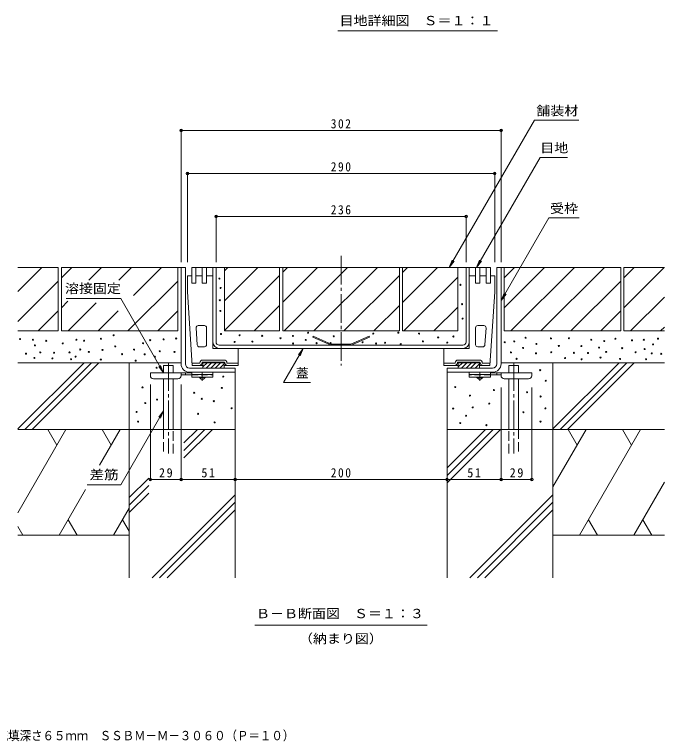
# Model space of a CAD drawing. Units: millimetres at full size, sheet at 1:3. Extents: x -1128 to 1149, y -823 to 816.
# Drawn here: x 484 to 1098, y -811 to -124 of the extents above; entities that cross this region are included whole.
import ezdxf
from ezdxf.enums import TextEntityAlignment as Align

# ---------------------------------------------------------------- set-up
doc = ezdxf.new("R2010")
doc.units = ezdxf.units.MM
doc.header["$LTSCALE"] = 3
doc.header["$PDMODE"] = 32
doc.header["$PDSIZE"] = 2.4
for name, pattern in [('CHAIN1', [8, 5, -1, 1, -1]), ('CHAIN2', [12, 9, -1, 1, -1]), ('DASHED1', [1.8, 1.2, -0.6]), ('DASHED2', [3, 2, -1]), ('DASHED3', [4, 3, -1])]:
    doc.linetypes.add(name, pattern=pattern)
for name, color, linetype, lineweight in [('4-0_Yobi_3', 7, 'CHAIN2', 18), ('4-1_ADD_LINE', 2, 'Continuous', 18), ('4-2_034.ブース・パー', 3, 'Continuous', 18), ('4-3_035.見え掛り線・', 4, 'Continuous', 18), ('4-4_036.下り天井', 7, 'Continuous', 18), ('4-5_037.床下小梁', 7, 'Continuous', 18), ('4-6_038.断熱材ライン', 6, 'Continuous', 18), ('4-9_041.タオル掛け・', 4, 'Continuous', 18), ('4-A_042.床・壁打込物', 6, 'Continuous', 18), ('4-E_047.手摺', 7, 'Continuous', 18), ('F-5_F-5ﾚｲﾔ', 2, 'Continuous', 18)]:
    doc.layers.add(name, color=color, linetype=linetype, lineweight=lineweight)
doc.styles.add('ＭＳ ゴシック', font='')
doc.styles.get('ＭＳ ゴシック').set_extended_font_data('MS Gothic')

msp = doc.modelspace()

# ---------------------------------------------------------------- linework, layer by layer
at = {"layer": '4-0_Yobi_3'}
msp.add_line((792.507, -352.322), (792.507, -455.833), dxfattribs=at)
at = {"layer": '4-1_ADD_LINE'}
for p, q in [((645.507, -363.12), (641.507, -363.12)), ((641.507, -454.12), (641.507, -363.12)), ((645.507, -454.119), (645.507, -363.12)), ((939.507, -363.12), (943.507, -363.12)), ((939.507, -454.119), (939.507, -363.12)), ((943.507, -454.12), (943.507, -363.12)), ((649.507, -458.119), (692.507, -458.119)), ((935.507, -458.119), (892.507, -458.119)), ((892.507, -462.12), (892.507, -458.119)), ((935.507, -462.12), (892.507, -462.12))]:
    msp.add_line(p, q, dxfattribs=at)
msp.add_lwpolyline([(649.507, -462.12), (692.507, -462.12), (692.507, -458.119)], dxfattribs=at)
for centre, radius, start, end in [((649.507, -454.12), 8, 180, 270), ((649.507, -454.119), 4, 180, 270), ((935.507, -454.119), 4, 270, 0), ((935.507, -454.12), 8, 270, 0)]:
    msp.add_arc(centre, radius, start, end, dxfattribs=at)
at = {"layer": '4-2_034.ブース・パー'}
for p, q in [((651.507, -363.119), (933.507, -363.119)), ((671.507, -371.119), (671.507, -363.119)), ((674.507, -433.619), (674.507, -363.119)), ((910.507, -433.619), (910.507, -363.119)), ((913.507, -371.119), (913.507, -363.119)), ((783.065, -436.619), (765.754, -429.035)), ((801.948, -436.619), (819.259, -429.035)), ((677.507, -436.619), (907.507, -436.619)), ((783.275, -435.619), (801.739, -435.619)), ((677.507, -439.619), (907.507, -439.619))]:
    msp.add_line(p, q, dxfattribs=at)
at = {"layer": '4-2_034.ブース・パー', "linetype": 'DASHED1'}
for p, q in [((671.507, -433.619), (671.507, -371.119)), ((913.507, -433.619), (913.507, -371.119))]:
    msp.add_line(p, q, dxfattribs=at)
at = {"layer": '4-2_034.ブース・パー'}
for points in [[(783.275, -435.619), (766.156, -428.119), (765.754, -429.035)], [(801.739, -435.619), (818.858, -428.119), (819.259, -429.035)]]:
    msp.add_lwpolyline(points, dxfattribs=at)
for centre, radius, start, end in [((677.507, -433.619), 6, 180, 270), ((677.507, -433.619), 3, 180, 270), ((907.507, -433.619), 6, 270, 0), ((907.507, -433.619), 3, 270, 0)]:
    msp.add_arc(centre, radius, start, end, dxfattribs=at)
at = {"layer": '4-3_035.見え掛り線・'}
for p, q in [((672.507, -363.119), (651.507, -363.119)), ((912.507, -363.119), (933.507, -363.119)), ((647.507, -386.119), (647.507, -371.119)), ((651.507, -371.119), (647.507, -371.119)), ((651.507, -378.119), (651.507, -371.119)), ((661.507, -378.119), (661.507, -371.119)), ((665.507, -371.119), (665.507, -378.119)), ((667.507, -371.119), (665.507, -371.119)), ((671.507, -371.119), (667.507, -371.119)), ((671.507, -439.619), (671.507, -371.119)), ((917.507, -371.119), (919.507, -371.119)), ((919.507, -371.119), (919.507, -378.119)), ((923.507, -378.119), (923.507, -371.119)), ((923.507, -371.119), (929.507, -371.119)), ((929.507, -371.119), (929.507, -378.119)), ((937.507, -386.119), (937.507, -371.119)), ((651.507, -378.119), (655.507, -378.119)), ((661.507, -378.119), (665.507, -378.119)), ((923.507, -378.119), (919.507, -378.119)), ((933.507, -378.119), (929.507, -378.119)), ((647.507, -386.119), (652.007, -455.619)), ((937.507, -386.119), (933.007, -455.619)), ((657.725, -418.12), (663.507, -418.12)), ((921.507, -418.12), (927.288, -418.12)), ((656.765, -436.249), (655.729, -420.249)), ((665.507, -436.12), (665.507, -420.12)), ((919.507, -420.12), (919.507, -436.12)), ((929.284, -420.249), (928.248, -436.249)), ((663.507, -438.12), (658.761, -438.12)), ((926.253, -438.12), (921.507, -438.12)), ((671.507, -439.619), (695.507, -439.619)), ((695.507, -455.619), (695.507, -439.619)), ((913.507, -439.619), (889.507, -439.619)), ((682.257, -450.619), (661.757, -450.619)), ((682.257, -452.619), (661.757, -452.619)), ((662.007, -452.619), (662.007, -458.119)), ((662.007, -452.719), (682.007, -452.719)), ((662.007, -452.819), (682.007, -452.819)), ((662.007, -452.919), (682.007, -452.919)), ((662.007, -453.019), (682.007, -453.019)), ((682.007, -452.619), (682.007, -458.119)), ((902.757, -450.619), (923.257, -450.619)), ((902.757, -452.619), (923.257, -452.619)), ((903.007, -452.619), (903.007, -458.119)), ((923.007, -452.719), (903.007, -452.719)), ((923.007, -452.819), (903.007, -452.819)), ((923.007, -452.919), (903.007, -452.919)), ((923.007, -453.019), (903.007, -453.019)), ((923.007, -452.619), (923.007, -458.119)), ((658.757, -453.619), (652.007, -453.619)), ((652.007, -455.619), (652.007, -453.619)), ((658.757, -455.619), (652.007, -455.619)), ((658.757, -455.619), (662.007, -455.619)), ((662.007, -453.119), (682.007, -453.119)), ((666.05, -453.119), (662.007, -457.163)), ((682.007, -458.119), (662.007, -458.119)), ((670.293, -453.119), (665.293, -458.119)), ((674.535, -453.119), (669.535, -458.119)), ((678.778, -453.119), (673.778, -458.119)), ((682.007, -454.133), (678.021, -458.119)), ((682.007, -455.619), (695.507, -455.619)), ((685.257, -453.619), (695.507, -453.619)), ((899.757, -453.619), (889.507, -453.619)), ((907.05, -453.119), (903.007, -457.163)), ((923.007, -453.119), (903.007, -453.119)), ((903.007, -458.119), (923.007, -458.119)), ((911.293, -453.119), (906.293, -458.119)), ((915.535, -453.119), (910.535, -458.119)), ((919.778, -453.119), (914.778, -458.119)), ((923.007, -454.133), (919.021, -458.119)), ((926.257, -455.619), (923.007, -455.619)), ((926.257, -453.619), (933.007, -453.619)), ((926.257, -455.619), (933.007, -455.619)), ((933.007, -455.619), (933.007, -453.619))]:
    msp.add_line(p, q, dxfattribs=at)
for points in [[(661.507, -371.119), (655.507, -371.119), (655.507, -378.119)], [(913.507, -439.619), (913.507, -371.119), (917.507, -371.119)], [(933.507, -378.119), (933.507, -371.119), (937.507, -371.119)], [(903.007, -455.619), (889.507, -455.619), (889.507, -439.619)]]:
    msp.add_lwpolyline(points, dxfattribs=at)
for centre, radius, start, end in [((657.725, -420.12), 2, 90, 183.7046), ((663.507, -420.12), 2, 0, 90), ((921.507, -420.12), 2, 90, 180), ((927.288, -420.12), 2, 356.2954, 90), ((658.761, -436.12), 2, 183.7046, 270), ((663.507, -436.12), 2, 270, 0), ((921.507, -436.12), 2, 180, 270), ((926.253, -436.12), 2, 270, 356.2954), ((661.757, -453.119), 2.5, 90, 180), ((661.757, -453.119), 0.5, 90, 180), ((682.257, -453.119), 2.5, 0, 90), ((682.257, -453.119), 0.5, 0, 90), ((902.757, -453.119), 2.5, 90, 180), ((902.757, -453.119), 0.5, 90, 180), ((923.257, -453.119), 2.5, 0, 90), ((923.257, -453.119), 0.5, 0, 90), ((658.757, -453.119), 2.5, 270, 0), ((658.757, -453.119), 0.5, 270, 0), ((685.257, -453.119), 2.5, 180, 270), ((685.257, -453.119), 0.5, 180, 270), ((899.757, -453.119), 0.5, 270, 0), ((899.757, -453.119), 2.5, 270, 0), ((926.257, -453.119), 2.5, 180, 270), ((926.257, -453.119), 0.5, 180, 270)]:
    msp.add_arc(centre, radius, start, end, dxfattribs=at)
at = {"layer": '4-4_036.下り天井'}
for p, q in [((641.507, -232.861), (641.507, -358.12)), ((943.507, -232.861), (943.507, -358.12)), ((641.507, -233.761), (943.507, -233.761)), ((647.507, -273.497), (647.507, -358.12)), ((937.507, -274.397), (647.507, -274.397)), ((937.507, -273.497), (937.507, -358.12)), ((674.507, -314.08), (674.507, -358.12)), ((674.507, -314.98), (910.507, -314.98)), ((910.507, -314.08), (910.507, -358.12)), ((612.507, -564.267), (612.507, -473.619)), ((641.507, -564.267), (641.507, -473.619)), ((692.507, -564.267), (692.507, -467.12)), ((892.507, -564.267), (892.507, -467.12)), ((943.507, -564.267), (943.507, -476.419)), ((972.507, -564.267), (972.507, -476.419)), ((612.507, -563.367), (641.507, -563.367)), ((641.507, -563.367), (692.507, -563.367)), ((692.507, -563.367), (892.507, -563.367)), ((892.507, -563.367), (943.507, -563.367)), ((943.507, -563.367), (972.507, -563.367))]:
    msp.add_line(p, q, dxfattribs=at)
for p in [(641.507, -233.761), (943.507, -233.761), (647.507, -274.397), (937.507, -274.397), (674.507, -314.98), (910.507, -314.98), (612.507, -563.367), (641.507, -563.367), (692.507, -563.367), (892.507, -563.367), (943.507, -563.367), (972.507, -563.367)]:
    msp.add_point(p, dxfattribs=at)
at = {"layer": '4-5_037.床下小梁'}
for p, q in [((974.91, -223.915), (894.572, -363.065)), ((1016.835, -223.915), (974.91, -223.915)), ((1006.336, -259.2), (980.335, -259.2)), ((1017.332, -316.447), (988.735, -316.447)), ((894.572, -363.065), (897.442, -356.136)), ((894.572, -363.065), (899.138, -357.115)), ((920.336, -363.121), (924.902, -357.171)), ((943.709, -394.434), (948.274, -388.483)), ((584.639, -392.629), (532.973, -392.629)), ((625.048, -462.619), (584.639, -392.629)), ((756.736, -439.619), (738.188, -471.746)), ((756.736, -439.619), (752.171, -445.57)), ((756.736, -439.619), (753.866, -446.549)), ((625.048, -462.619), (620.483, -456.669)), ((625.048, -462.619), (622.178, -455.69)), ((738.188, -471.746), (763.529, -471.746)), ((625.048, -498.506), (584.662, -568.456)), ((625.048, -498.506), (620.483, -504.456)), ((625.048, -498.506), (622.178, -505.435)), ((584.662, -568.456), (552.993, -568.456)), ((711.196, -700.978), (873.809, -700.978))]:
    msp.add_line(p, q, dxfattribs=at)
for points in [[(980.335, -259.2), (920.336, -363.121), (923.206, -356.192)], [(988.735, -316.447), (943.709, -394.434), (946.579, -387.505)]]:
    msp.add_lwpolyline(points, dxfattribs=at)
at = {"layer": '4-6_038.断熱材ライン', "linetype": 'CHAIN2'}
for p, q in [((629.548, -452.834), (629.548, -538.786)), ((955.465, -452.834), (955.465, -538.786))]:
    msp.add_line(p, q, dxfattribs=at)
at = {"layer": '4-6_038.断熱材ライン'}
for p, q in [((487.307, -515.682), (549.869, -453.12)), ((641.507, -453.12), (487.307, -453.12)), ((493.94, -516.12), (556.94, -453.12)), ((501.011, -516.12), (564.011, -453.12)), ((592.507, -516.12), (592.507, -453.12)), ((625.048, -462.619), (625.048, -455.619)), ((943.507, -453.12), (1097.707, -453.12)), ((950.965, -455.619), (959.965, -455.619)), ((950.965, -462.619), (950.965, -455.619)), ((959.965, -462.619), (959.965, -455.619)), ((992.507, -516.12), (992.507, -453.12)), ((992.507, -515.682), (1055.069, -453.12)), ((999.14, -516.12), (1062.14, -453.12)), ((1006.211, -516.12), (1069.211, -453.12)), ((692.507, -462.12), (692.507, -656.12)), ((892.507, -462.12), (892.507, -656.12)), ((625.048, -516.12), (625.048, -468.419)), ((634.048, -516.12), (634.048, -468.419)), ((950.965, -516.12), (950.965, -468.419)), ((959.965, -516.12), (959.965, -468.419)), ((532.833, -516.12), (487.307, -594.973)), ((515.785, -516.12), (524.309, -530.883)), ((584.135, -516.12), (564.644, -549.878)), ((567.087, -516.12), (575.611, -530.883)), ((592.507, -516.12), (592.507, -656.12)), ((644.06, -528.929), (656.869, -516.12)), ((644.06, -536), (663.94, -516.12)), ((644.06, -543.071), (671.011, -516.12)), ((892.507, -552.5), (928.887, -516.12)), ((892.507, -559.571), (935.958, -516.12)), ((892.507, -566.642), (943.029, -516.12)), ((1023.838, -516.12), (992.507, -570.387)), ((992.507, -516.12), (992.507, -656.12)), ((1006.791, -516.12), (1015.314, -530.883)), ((1075.14, -516.12), (1017.405, -616.12)), ((1058.093, -516.12), (1066.617, -530.883)), ((592.507, -580.482), (610.94, -562.049)), ((592.507, -587.553), (610.94, -569.12)), ((1097.707, -565.891), (1068.707, -616.12)), ((551.386, -572.842), (526.4, -616.12)), ((592.507, -594.624), (610.94, -576.191)), ((614.149, -656.12), (692.507, -577.762)), ((914.149, -656.12), (992.507, -577.762)), ((621.22, -656.12), (692.507, -584.833)), ((921.22, -656.12), (992.507, -584.833)), ((592.507, -590.477), (577.702, -616.12)), ((628.291, -656.12), (692.507, -591.904)), ((928.291, -656.12), (992.507, -591.904)), ((534.924, -601.356), (543.447, -616.12)), ((586.226, -601.356), (592.507, -612.235)), ((1025.929, -601.356), (1034.453, -616.12)), ((1077.231, -601.356), (1085.755, -616.12)), ((487.307, -607.739), (492.145, -616.12)), ((592.507, -616.12), (487.307, -616.12)), ((992.507, -616.12), (1097.707, -616.12))]:
    msp.add_line(p, q, dxfattribs=at)
at = {"layer": '4-6_038.断熱材ライン', "linetype": 'DASHED3'}
for p, q in [((625.048, -516.12), (625.048, -538.786)), ((634.048, -538.786), (634.048, -516.12)), ((950.965, -538.786), (950.965, -516.12)), ((959.965, -516.12), (959.965, -538.786))]:
    msp.add_line(p, q, dxfattribs=at)
at = {"layer": '4-6_038.断熱材ライン'}
for points in [[(634.048, -462.619), (634.048, -455.619), (625.048, -455.619)], [(692.507, -516.12), (592.507, -516.12), (487.307, -516.12)], [(892.507, -516.12), (992.507, -516.12), (1097.707, -516.12)]]:
    msp.add_lwpolyline(points, dxfattribs=at)
at = {"layer": '4-9_041.タオル掛け・'}
for p, q in [((612.507, -465.419), (612.507, -462.619)), ((612.507, -462.619), (651.507, -462.619)), ((641.502, -464.619), (651.507, -464.619)), ((641.507, -465.419), (641.507, -462.619)), ((645.507, -464.619), (645.507, -462.619)), ((972.507, -462.619), (933.507, -462.619)), ((943.512, -464.619), (933.507, -464.619)), ((939.507, -464.619), (939.507, -462.619)), ((943.507, -465.419), (943.507, -462.619)), ((972.507, -465.419), (972.507, -462.619)), ((638.507, -468.419), (615.507, -468.419)), ((946.507, -468.419), (969.507, -468.419))]:
    msp.add_line(p, q, dxfattribs=at)
at = {"layer": '4-9_041.タオル掛け・', "color": 3}
for p, q in [((651.507, -462.12), (671.507, -462.12)), ((651.507, -462.12), (651.507, -466.62)), ((651.507, -464.12), (671.507, -464.12)), ((651.507, -466.62), (671.507, -466.62)), ((671.507, -462.12), (671.507, -466.62)), ((913.507, -462.12), (913.507, -466.62)), ((933.507, -462.12), (913.507, -462.12)), ((933.507, -464.12), (913.507, -464.12)), ((933.507, -466.62), (913.507, -466.62)), ((933.507, -462.12), (933.507, -466.62))]:
    msp.add_line(p, q, dxfattribs=at)
at = {"layer": '4-9_041.タオル掛け・', "color": 3, "linetype": 'DASHED2'}
for p, q in [((651.507, -464.62), (671.507, -464.62)), ((933.507, -464.62), (913.507, -464.62))]:
    msp.add_line(p, q, dxfattribs=at)
at = {"layer": '4-9_041.タオル掛け・', "color": 2}
for p, q in [((658.757, -467.119), (658.757, -466.62)), ((664.257, -467.119), (664.257, -466.62)), ((920.757, -467.119), (920.757, -466.62)), ((926.257, -467.119), (926.257, -466.62)), ((660.507, -468.619), (658.757, -467.119)), ((664.257, -467.119), (658.757, -467.119)), ((662.507, -468.619), (660.507, -468.619)), ((664.257, -467.119), (662.507, -468.619)), ((920.757, -467.119), (922.507, -468.619)), ((920.757, -467.119), (926.257, -467.119)), ((922.507, -468.619), (924.506, -468.619)), ((924.506, -468.619), (926.257, -467.119))]:
    msp.add_line(p, q, dxfattribs=at)
at = {"layer": '4-9_041.タオル掛け・', "linetype": 'CHAIN1'}
for p, q in [((661.507, -470.167), (661.507, -462.12)), ((923.507, -470.167), (923.507, -462.12))]:
    msp.add_line(p, q, dxfattribs=at)
at = {"layer": '4-9_041.タオル掛け・'}
for centre, start, end in [((615.507, -465.419), 180, 270), ((638.507, -465.419), 270, 0), ((946.507, -465.419), 180, 270), ((969.507, -465.419), 270, 0)]:
    msp.add_arc(centre, 3, start, end, dxfattribs=at)
at = {"layer": '4-A_042.床・壁打込物'}
for p, q in [((655.507, -363.119), (651.507, -363.119)), ((651.507, -363.119), (651.507, -378.119)), ((655.507, -378.119), (655.507, -363.119)), ((661.507, -363.119), (661.507, -378.119)), ((919.507, -363.119), (923.507, -363.119)), ((919.507, -378.119), (919.507, -363.119)), ((923.507, -363.119), (923.507, -378.119)), ((929.507, -378.119), (929.507, -363.119)), ((929.507, -363.119), (933.507, -363.119)), ((933.507, -363.119), (933.507, -378.119)), ((651.507, -378.119), (655.507, -378.119)), ((661.507, -378.119), (665.507, -378.119)), ((923.507, -378.119), (919.507, -378.119)), ((933.507, -378.119), (929.507, -378.119))]:
    msp.add_line(p, q, dxfattribs=at)
msp.add_lwpolyline([(665.507, -378.119), (665.507, -363.119), (661.507, -363.119)], dxfattribs=at)
at = {"layer": '4-E_047.手摺', "color": 2}
for p, q in [((487.307, -363.12), (525.507, -363.12)), ((487.307, -385.912), (510.1, -363.12)), ((525.507, -363.12), (525.507, -423.12)), ((528.507, -372.86), (538.247, -363.12)), ((528.507, -363.12), (638.507, -363.12)), ((528.507, -363.12), (528.507, -423.12)), ((554.563, -375.088), (566.531, -363.12)), ((582.847, -375.088), (594.815, -363.12)), ((596.517, -389.702), (623.1, -363.12)), ((638.507, -363.12), (638.507, -423.12)), ((638.507, -363.12), (641.507, -363.12)), ((682.376, -363.119), (682.376, -423.119)), ((682.376, -363.119), (734.507, -363.119)), ((682.376, -366.25), (685.507, -363.12)), ((682.376, -394.534), (713.791, -363.12)), ((734.507, -363.119), (734.507, -423.119)), ((737.507, -363.119), (847.507, -363.119)), ((737.507, -395.972), (770.359, -363.12)), ((737.507, -367.688), (742.075, -363.12)), ((738.644, -423.12), (798.644, -363.12)), ((766.928, -423.12), (826.928, -363.12)), ((847.507, -363.119), (847.507, -423.119)), ((850.507, -363.119), (850.507, -423.119)), ((850.507, -363.119), (902.637, -363.119)), ((850.507, -396.109), (883.497, -363.12)), ((850.507, -367.825), (855.212, -363.12)), ((902.637, -363.119), (902.637, -423.119)), ((943.507, -363.12), (1056.507, -363.12)), ((946.507, -372.86), (956.247, -363.12)), ((946.507, -401.144), (984.531, -363.12)), ((952.815, -423.12), (1012.815, -363.12)), ((981.1, -423.12), (1041.1, -363.12)), ((1056.507, -363.12), (1056.507, -423.12)), ((1059.507, -372.86), (1069.247, -363.12)), ((1059.507, -363.12), (1059.507, -423.12)), ((1059.507, -363.12), (1097.707, -363.12)), ((1059.507, -401.144), (1097.531, -363.12)), ((682.376, -422.818), (734.507, -370.688)), ((487.307, -414.197), (525.507, -375.997)), ((591.384, -423.12), (638.507, -375.997)), ((795.212, -423.12), (847.507, -370.825)), ((851.781, -423.12), (902.637, -372.263)), ((1009.384, -423.12), (1056.507, -375.997)), ((1065.815, -423.12), (1097.707, -391.228)), ((528.507, -401.144), (534.677, -394.974)), ((534.815, -423.12), (561.35, -396.585)), ((506.668, -423.12), (525.507, -404.281)), ((563.1, -423.12), (582.173, -404.047)), ((619.668, -423.12), (638.507, -404.281)), ((710.359, -423.12), (734.507, -398.972)), ((823.497, -423.12), (847.507, -399.109)), ((880.065, -423.12), (902.637, -400.547)), ((1037.668, -423.12), (1056.507, -404.281)), ((487.307, -423.12), (525.507, -423.12)), ((528.507, -423.12), (638.507, -423.12)), ((682.376, -423.119), (734.507, -423.119)), ((850.507, -423.119), (902.637, -423.119)), ((1059.507, -423.12), (1097.707, -423.12)), ((1094.1, -423.12), (1097.707, -419.513))]:
    msp.add_line(p, q, dxfattribs=at)
for points in [[(737.507, -363.119), (737.507, -423.119), (847.507, -423.119)], [(946.507, -363.12), (946.507, -423.12), (1056.507, -423.12)]]:
    msp.add_lwpolyline(points, dxfattribs=at)
at = {"layer": '4-E_047.手摺'}
for centre in [(677.718, -373.671), (678.742, -382.542), (905.134, -379.557), (678.06, -394.142), (906.669, -397.81), (678.571, -404.207), (907.181, -411.457), (679.127, -426), (761.402, -424.764), (822.815, -425.617), (846.527, -424.764), (866.067, -425.588), (489.52, -430.775), (501.632, -431.458), (514.256, -432.481), (542.745, -431.458), (549.91, -432.311), (565.775, -430.519), (577.842, -427.218), (612.289, -431.827), (624.984, -431.074), (636.855, -430.235), (696.654, -427.152), (718.019, -427.766), (735.301, -430.052), (747.072, -427.834), (759.184, -431.587), (785.626, -428.175), (869.753, -432.959), (884.151, -429.199), (898.481, -428.346), (966.604, -429.595), (990.6, -430.164), (1007.546, -430.05), (1028.585, -431.415), (1040.868, -432.666), (1051.445, -430.505), (1067.082, -431.984), (1078.227, -431.415), (1091.647, -430.391), (503.509, -436.746), (529.78, -434.869), (579.377, -437.709), (605.553, -434.707), (692.048, -433.464), (708.765, -433.171), (747.243, -434.999), (769.42, -434.658), (782.555, -434.658), (812.75, -433.805), (825.544, -434.982), (834.074, -434.299), (848.745, -435.511), (892.681, -434.146), (946.929, -433.761), (955.94, -432.989), (964.215, -439.148), (976.839, -435.395), (997.992, -437.329), (1019.26, -437.442), (1035.978, -438.807), (1057.813, -439.376), (1086.984, -435.85), (495.15, -444.593), (508.627, -443.399), (521.592, -443.74), (536.166, -443.358), (546.327, -440.669), (554.427, -442.923), (567.31, -441.011), (585.829, -445.078), (597.065, -440.699), (607.088, -445.198), (621.388, -442.29), (635.298, -442.923), (952.843, -443.442), (976.498, -444.266), (990.828, -443.243), (1012.208, -443.811), (1025.515, -443.925), (1042.687, -442.901), (1070.494, -443.243), (1079.023, -440.286), (1085.733, -444.266), (1094.718, -444.721), (503.058, -448.629), (520.033, -449.073), (537.675, -449.849), (541.891, -447.408), (565.746, -450.182), (598.6, -451.19), (616.787, -447.439), (958.204, -449.437), (1003.924, -448.709), (1019.458, -449.929), (1037.321, -448.265), (1055.85, -449.596), (1080.371, -449.818), (618.322, -457.93), (980.422, -460.172), (681.269, -466.228), (985.665, -470.158), (605.053, -476.398), (679.947, -476.897), (900.286, -476.149), (936.734, -478.895), (968.077, -481), (653.812, -481.522), (660.998, -487.235), (914.146, -484.194), (980.853, -485.054), (607.743, -491.289), (618.8, -487.972), (672.423, -489.446), (932.327, -491.688), (599.451, -499.581), (657.497, -501.424), (689.192, -496.08), (898.298, -496.479), (916.726, -495.374), (964.637, -499.919), (985.399, -496.234), (910.46, -503.236), (600.925, -508.795), (673.161, -509.532), (904.932, -510.116), (929.625, -512.081), (980.73, -508.764)]:
    msp.add_circle(centre, 0.5, dxfattribs=at)
at = {"layer": 'F-5_F-5ﾚｲﾔ', "color": 7}
msp.add_line((940.211, -139.64), (789.277, -139.64), dxfattribs=at)

# ---------------------------------------------------------------- texts
at = {"layer": '4-4_036.下り天井', "color": 2, "char_height": 8.798, "attachment_point": 7, "style": 'ＭＳ ゴシック'}
for s, insert in [('\\T1.27;\\W0.9;302', (782.757, -231.961)), ('\\T1.27;\\W0.9;290', (782.757, -272.597)), ('\\T1.27;\\W0.9;236', (782.757, -313.18)), ('\\T1.27;\\W0.95;29', (620.632, -561.567)), ('\\T1.27;\\W0.95;51', (660.632, -561.567)), ('\\T1.27;\\W0.9;200', (782.757, -561.567)), ('\\T1.27;\\W0.95;51', (911.632, -561.567)), ('\\T1.27;\\W0.95;29', (951.632, -561.567))]:
    msp.add_mtext(s, dxfattribs=dict(at, insert=insert))
at = {"layer": '4-5_037.床下小梁', "color": 2, "style": 'ＭＳ ゴシック'}
for s, width, p in [('舗装材', 1.1, (976.758, -222.239)), ('目地', 1.1, (980.474, -257.192)), ('受枠', 1.1, (989.737, -314.439)), ('溶接固定', 1.1, (531.854, -390.059)), ('差筋', 1.15, (554.972, -565.887)), ('Ｂ－Ｂ断面図\u3000Ｓ＝１：３', 1.1, (712.265, -697.022)), ('（納まり図）', 1.1, (752.753, -720.701))]:
    msp.add_text(s, height=8.798, dxfattribs=dict(at, width=width)).set_placement(p, align=Align.BOTTOM_LEFT)
msp.add_text('蓋', height=8.798, dxfattribs=at).set_placement((749.842, -469.865), align=Align.BOTTOM_LEFT)
at = {"layer": 'F-5_F-5ﾚｲﾔ', "style": 'ＭＳ ゴシック'}
for s, width, p in [('目地詳細図\u3000Ｓ＝１：１', 1.1, (791.087, -137.06)), ('ステンレス製蓋 側溝用 インターロッキングブロック用 充填深さ６５ｍｍ\u3000ＳＳＢＭ－Ｍ－３０６０（Ｐ＝１０）', 0.9, (192.144, -812.291))]:
    msp.add_text(s, height=8.798, dxfattribs=dict(at, width=width)).set_placement(p, align=Align.BOTTOM_LEFT)

doc.saveas('drawing.dxf')
